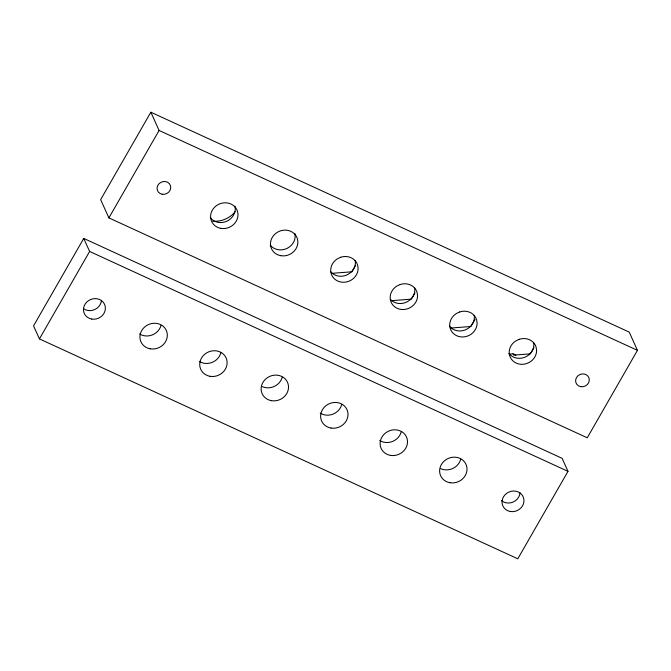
<?xml version="1.0" encoding="UTF-8"?>
<svg xmlns="http://www.w3.org/2000/svg" width="671" height="671" viewBox="0 0 671 671"><rect width="100%" height="100%" fill="white"/><g stroke="black" fill="none" stroke-linecap="round" stroke-linejoin="round"><path stroke-width="1.01" d="M150.849 112.2L100.658 199.639L108.895 217.89L587.259 437.794L637.45 350.354L629.205 332.103L150.849 112.2L159.094 130.451L637.45 350.354M83.741 238.415L33.55 325.863L39.438 338.897L517.794 558.8L567.993 471.361L562.105 458.327L83.741 238.415L89.629 251.457L567.993 471.361M39.438 338.897L89.629 251.457M108.895 217.89L159.094 130.451M355.471 265.59L351.906 271.797L331.558 273.357M411.91 298.26L414.963 292.942M474.967 319.404L470.899 326.5L450.551 328.06M530.904 352.963L533.957 347.645M391.059 300.709L411.407 299.149M509.18 354.129L513.089 353.827L515.89 355.118M530.4 353.852L513.684 355.135L513.089 353.827M533.638 342.73L533.898 344.374A13.906 12.674 -24.3 0 1 524.345 357.425A13.906 12.674 -24.3 0 1 508.903 353.466M474.145 315.387L474.397 317.022A13.906 12.674 -24.3 0 1 464.852 330.073A13.906 12.674 -24.3 0 1 449.402 326.114M355.152 260.683L355.412 262.319A13.906 12.674 -24.3 0 1 345.859 275.37A13.906 12.674 -24.3 0 1 330.409 271.411M414.603 288.01L414.854 289.637A13.906 12.674 -24.3 0 1 405.678 302.495A13.906 12.674 -24.3 0 1 390.354 299.291M234.976 206.123A13.906 12.674 -24.3 0 1 226.991 221.136A13.906 12.674 -24.3 0 1 210.283 217.706M294.863 233.458A13.906 12.674 -24.3 0 1 286.878 248.471A13.906 12.674 -24.3 0 1 270.17 245.032M235.202 211.751A24.332 22.177 -24.3 0 1 212.774 221.195M282.214 377.245A13.906 12.674 -24.3 0 1 262.244 386.613M341.715 404.596A13.906 12.674 -24.3 0 1 320.235 413.143M401.208 431.948A13.906 12.674 -24.3 0 1 379.727 440.495M460.7 459.3A13.906 12.674 -24.3 0 1 440.73 468.668M220.818 352.879A13.906 12.674 -24.3 0 1 199.337 361.426M161.023 325.385A13.906 12.674 -24.3 0 1 139.543 333.94M520.042 492.774A11.122 10.14 -24.3 0 1 512.996 502.101A11.122 10.14 -24.3 0 1 501.463 500.608M101.48 300.356A11.122 10.14 -24.3 0 1 94.879 309.482A11.122 10.14 -24.3 0 1 83.607 308.735M340.692 257.253L337.404 258.796A13.906 12.674 -24.3 0 0 337.723 281.048A13.906 12.674 -24.3 0 0 358.113 268.316L357.601 265.028A13.906 12.674 -24.3 0 0 340.692 257.253M459.677 311.956L456.397 313.5A13.906 12.674 -24.3 0 0 456.716 335.743A13.906 12.674 -24.3 0 0 477.106 323.019L476.595 319.731A13.906 12.674 -24.3 0 0 459.677 311.956M519.178 339.308L515.89 340.851A13.906 12.674 -24.3 0 0 516.209 363.095A13.906 12.674 -24.3 0 0 536.607 350.371L536.087 347.083A13.906 12.674 -24.3 0 0 519.178 339.308M400.184 284.504L396.888 286.039A13.906 12.674 -24.3 0 0 397.115 308.291A13.906 12.674 -24.3 0 0 417.555 295.634L417.06 292.346A13.906 12.674 -24.3 0 0 400.184 284.504M162.206 194.255A6.953 6.333 -24.3 0 0 170.484 185.733A6.953 6.333 -24.3 0 0 158.985 183.753A6.953 6.333 -24.3 0 0 162.206 194.255M580.767 386.672A6.953 6.333 -24.3 0 0 589.054 378.15A6.953 6.333 -24.3 0 0 577.546 376.171A6.953 6.333 -24.3 0 0 580.767 386.672M220.918 228.366A13.906 12.674 -24.3 0 0 237.475 211.323A13.906 12.674 -24.3 0 0 214.468 207.347A13.906 12.674 -24.3 0 0 220.918 228.366M280.797 255.693A13.906 12.674 -24.3 0 0 297.354 238.65A13.906 12.674 -24.3 0 0 274.347 234.682A13.906 12.674 -24.3 0 0 280.797 255.693M271.453 400.679A13.906 12.674 -24.3 0 0 288.01 383.636A13.906 12.674 -24.3 0 0 265.003 379.669A13.906 12.674 -24.3 0 0 271.453 400.679M390.438 455.374A13.906 12.674 -24.3 0 0 407.003 438.339A13.906 12.674 -24.3 0 0 383.988 434.363A13.906 12.674 -24.3 0 0 390.438 455.374M210.057 376.305A13.906 12.674 -24.3 0 0 226.613 359.262A13.906 12.674 -24.3 0 0 203.607 355.295A13.906 12.674 -24.3 0 0 210.057 376.305M330.946 428.031A13.906 12.674 -24.3 0 0 347.503 410.988A13.906 12.674 -24.3 0 0 324.496 407.012A13.906 12.674 -24.3 0 0 330.946 428.031M150.262 348.819A13.906 12.674 -24.3 0 0 166.819 331.776A13.906 12.674 -24.3 0 0 143.812 327.809A13.906 12.674 -24.3 0 0 150.262 348.819M449.939 482.726A13.906 12.674 -24.3 0 0 466.496 465.691A13.906 12.674 -24.3 0 0 443.489 461.715A13.906 12.674 -24.3 0 0 449.939 482.726M91.734 319.069A11.122 10.14 -24.3 0 0 104.978 305.439A11.122 10.14 -24.3 0 0 86.576 302.26A11.122 10.14 -24.3 0 0 91.734 319.069M510.304 511.487A11.122 10.14 -24.3 0 0 523.548 497.848A11.122 10.14 -24.3 0 0 505.137 494.678A11.122 10.14 -24.3 0 0 510.304 511.487"/></g></svg>
